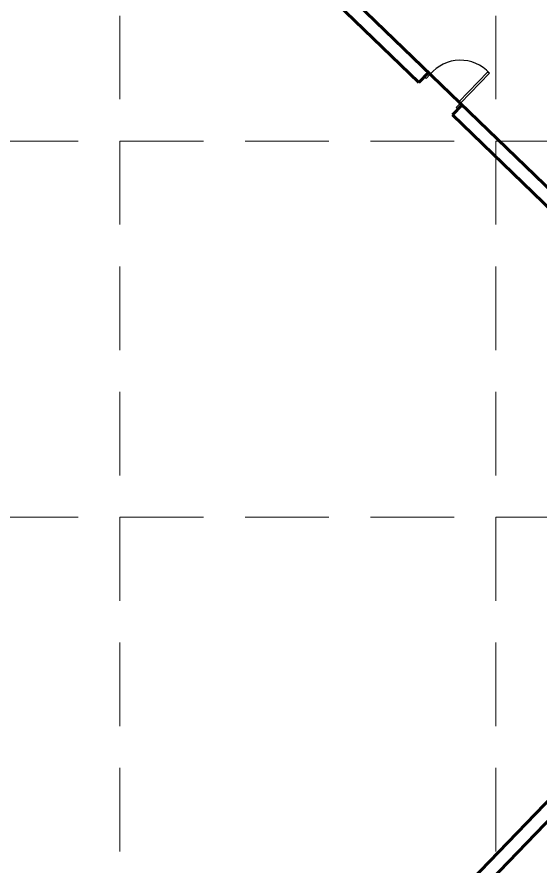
# Model space of a CAD drawing. Header units: feet. Extents: x 2597001 to 2598732, y 7017887 to 7019952.
# Drawn here: x 2597399.9 to 2597437.5, y 7018700.5 to 7018761.5 of the extents above; entities that cross this region are included whole.
import ezdxf

# ---------------------------------------------------------------- set-up
doc = ezdxf.new("R2010")
doc.units = ezdxf.units.FT
doc.header["$LTSCALE"] = 30
doc.header["$MEASUREMENT"] = 0
doc.linetypes.add('HIDDEN', pattern=[0.375, 0.25, -0.125])
doc.layers.get('0').update_dxf_attribs({"linetype": 'CONTINUOUS'})
doc.layers.add('18358A-BASE-SITE$0$DICKS-A-WALL-SHELL-EXT', color=1, linetype='CONTINUOUS', lineweight=60)
doc.layers.add('18358A-BASE-SITE$0$DICKS-A-WALL-SHELL-INT', color=1, linetype='CONTINUOUS', lineweight=60)
doc.layers.add('GRID', color=254, linetype='HIDDEN')

msp = doc.modelspace()

# ---------------------------------------------------------------- linework, layer by layer
for points in [[(2597429.211, 7018757.23), (2597429.331, 7018757.114), (2597429.621, 7018757.414), (2597429.501, 7018757.53)], [(2597431.779, 7018755.33), (2597431.674, 7018755.431), (2597433.758, 7018757.589), (2597433.863, 7018757.488)], [(2597431.489, 7018755.03), (2597431.609, 7018754.915), (2597431.899, 7018755.214), (2597431.779, 7018755.33)]]:
    msp.add_lwpolyline(points, close=True)
msp.add_arc((2597431.771, 7018755.613), 2.809, 41.87536, 140.18826)
at = {"layer": '18358A-BASE-SITE$0$DICKS-A-WALL-SHELL-EXT', "color": 7}
for p, q in [((2597460.804, 7018727.3), (2597423.496, 7018763.329)), ((2597323.371, 7018585.036), (2597460.778, 7018727.326))]:
    msp.add_line(p, q, dxfattribs=at)
at = {"layer": '18358A-BASE-SITE$0$DICKS-A-WALL-SHELL-INT', "color": 7}
for p, q in [((2597428.806, 7018756.811), (2597422.082, 7018763.304)), ((2597428.806, 7018756.811), (2597429.501, 7018757.53)), ((2597431.899, 7018755.214), (2597431.204, 7018754.495)), ((2597459.36, 7018727.305), (2597431.204, 7018754.495)), ((2597323.371, 7018586.483), (2597459.36, 7018727.305))]:
    msp.add_line(p, q, dxfattribs=at)
at = {"layer": 'GRID', "color": 252, "linetype": 'HIDDEN', "lineweight": 0, "ltscale": 0.8}
for p, q in [((2597407.325, 7018941.616), (2597407.325, 7017996.496)), ((2597434.325, 7018941.616), (2597434.325, 7017996.496)), ((2597029.325, 7018752.616), (2598703.325, 7018752.616)), ((2597029.325, 7018725.616), (2598703.325, 7018725.616))]:
    msp.add_line(p, q, dxfattribs=at)

doc.saveas('drawing.dxf')
